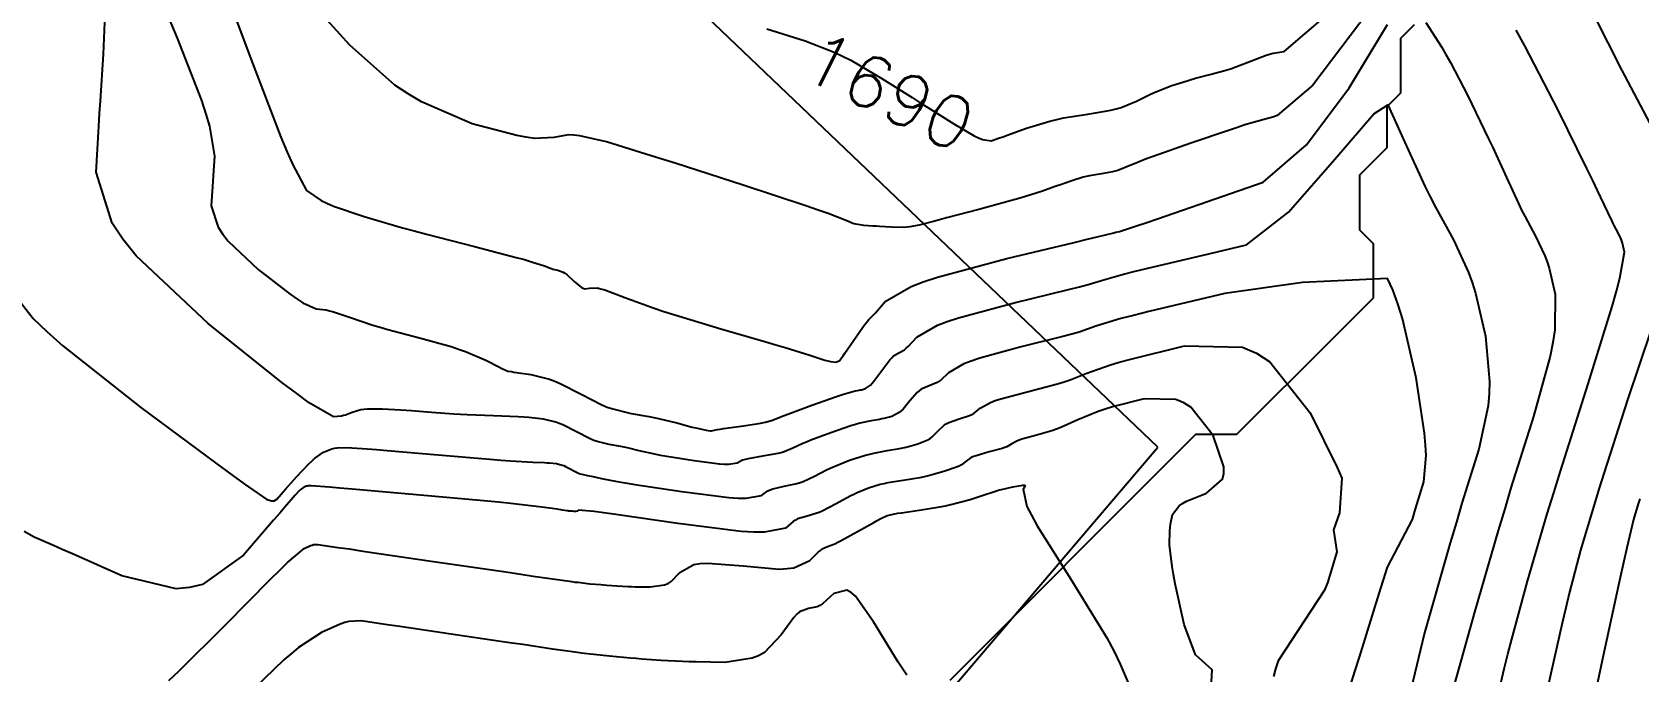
# Model space of a CAD drawing. Header units: metres. Extents: x 837117 to 838479, y 1189012 to 1191015.
# Drawn here: x 837900.8 to 838018.4, y 1190327.7 to 1190374.5 of the extents above; entities that cross this region are included whole.
import ezdxf

# ---------------------------------------------------------------- set-up
doc = ezdxf.new("R2010")
doc.units = ezdxf.units.M
doc.header["$LTSCALE"] = 0.3
for name, color, linetype in [('CORREDORVIA', 70, 'Continuous'), ('COTAS 10', 1, 'Continuous'), ('COTAS INT', 252, 'Continuous'), ('DRENAJE', 5, 'Continuous')]:
    doc.layers.add(name, color=color, linetype=linetype)
doc.styles.get("Standard").update_dxf_attribs({"font": 'simplex.shx'})

msp = doc.modelspace()

# ---------------------------------------------------------------- linework, layer by layer
at = {"layer": 'CORREDORVIA'}
msp.add_lwpolyline([(837910.68, 1191000.96), (838157.03, 1190996.19), (838237.17, 1190821.34), (838237, 1190602.88), (838240.03, 1190437.2), (838223.54, 1190366.27), (838212.2, 1190288.92), (838221.4, 1189997.88), (837954.54, 1189509.17), (837751.16, 1189231.38), (837593.19, 1189234.4), (837744.49, 1189686.61), (837750.28, 1189933.97), (837723.62, 1190051.52), (837726.09, 1190134.48), (837885.38, 1190229.43), (837983.18, 1190344.12), (837817.55, 1190502.19), (837798.03, 1190660.17), (837963.57, 1190795.98)], close=True, dxfattribs=at)
at = {"layer": 'COTAS 10'}
for points in [[(837954.57, 1190374.74), (837957.36, 1190373.87), (837959.48, 1190373.04), (837960.09, 1190372.75), (837960.7, 1190372.44), (837962.98, 1190371.12), (837965.21, 1190369.71), (837965.79, 1190369.34), (837966.35, 1190368.99), (837968.24, 1190367.8), (837969.74, 1190366.92), (837970.06, 1190366.77), (837970.34, 1190366.65), (837970.83, 1190366.56), (837970.98, 1190366.54), (837971.6, 1190366.76), (837971.86, 1190366.85), (837972.16, 1190366.96), (837973.58, 1190367.47), (837975.29, 1190367.99), (837975.78, 1190368.11), (837976.27, 1190368.22), (837978.07, 1190368.51), (837979.74, 1190368.78), (837980.14, 1190368.88), (837980.51, 1190368.99), (837981.63, 1190369.45), (837982.6, 1190369.94), (837982.88, 1190370.07), (837983.16, 1190370.19), (837984.22, 1190370.59), (837985.33, 1190370.95), (837985.63, 1190371.04), (837985.95, 1190371.13), (837987.09, 1190371.43), (837988.25, 1190371.75), (837988.57, 1190371.85), (837988.89, 1190371.96), (837990.04, 1190372.41), (837991.11, 1190372.82), (837991.37, 1190372.9), (837991.62, 1190372.96), (837992.43, 1190373.09), (838000.35, 1190379.88)], [(838015.14, 1190375.69), (838017.14, 1190371.74), (838019.17, 1190367.86)], [(837898.7, 1190356.29), (837900.85, 1190353.55), (837901.85, 1190352.59), (837903.03, 1190351.55), (837908.72, 1190347.03), (837914.29, 1190342.91), (837915.39, 1190342.1), (837916.3, 1190341.45), (837917.96, 1190340.3), (837918.32, 1190340.19), (837918.4, 1190340.19), (837918.48, 1190340.2), (837918.69, 1190340.31), (837919.01, 1190340.68), (837919.15, 1190340.85), (837919.32, 1190341.04), (837920.13, 1190341.96), (837921.03, 1190342.9), (837921.24, 1190343.11), (837921.45, 1190343.29), (837922.11, 1190343.75), (837922.72, 1190344), (837922.91, 1190344.04), (837923.1, 1190344.07), (837923.82, 1190344.1), (837925.31, 1190344), (837925.98, 1190343.95), (837926.76, 1190343.88), (837930.5, 1190343.56), (837934.28, 1190343.24), (837935.09, 1190343.18), (837935.79, 1190343.13), (837937.43, 1190343.03), (837938.28, 1190343), (837938.47, 1190342.98), (837938.65, 1190342.97), (837939.16, 1190342.92), (837939.58, 1190342.81), (837939.7, 1190342.77), (837939.83, 1190342.72), (837940.77, 1190342.23), (837940.89, 1190342.18), (837941.01, 1190342.14), (837941.43, 1190342.04), (837941.83, 1190341.97), (837941.94, 1190341.95), (837942.05, 1190341.92), (837942.46, 1190341.82), (837943.61, 1190341.61), (837944.19, 1190341.51), (837944.89, 1190341.4), (837948.34, 1190340.87), (837951.78, 1190340.44), (837952.47, 1190340.39), (837953.04, 1190340.38), (837954.16, 1190340.58), (837954.64, 1190340.93), (837954.81, 1190341.01), (837955.01, 1190341.08), (837955.84, 1190341.26), (837956.76, 1190341.46), (837957, 1190341.53), (837957.23, 1190341.62), (837958.05, 1190342.01), (837958.92, 1190342.46), (837959.19, 1190342.58), (837959.48, 1190342.71), (837960.62, 1190343.16), (837961.79, 1190343.54), (837962.09, 1190343.62), (837962.39, 1190343.69), (837963.37, 1190343.88), (837964.28, 1190344.02), (837964.52, 1190344.07), (837964.76, 1190344.12), (837965.61, 1190344.36), (837966.34, 1190344.66), (837966.51, 1190344.76), (837966.67, 1190344.87), (837967.1, 1190345.31), (837967.54, 1190345.74), (837967.7, 1190345.84), (837967.88, 1190345.93), (837968.64, 1190346.19), (837969.4, 1190346.44), (837969.58, 1190346.52), (837969.73, 1190346.6), (837970.18, 1190346.97), (837970.93, 1190347.4), (837971.28, 1190347.53), (837971.69, 1190347.67), (837973.71, 1190348.21), (837975.83, 1190348.77), (837976.32, 1190348.91), (837976.76, 1190349.06), (837977.98, 1190349.54), (837979.65, 1190350.13), (837980.36, 1190350.34), (837981.2, 1190350.56), (837985.13, 1190351.53), (837989.38, 1190351.44), (837990.41, 1190351), (837991.38, 1190350.38), (837994.34, 1190346.63), (837996.32, 1190342.64), (837996.66, 1190341.86), (837996.48, 1190339.31), (837996.05, 1190338.07), (837996.3, 1190336.46), (837995.78, 1190334.75), (837995.6, 1190334.19), (837995.39, 1190333.66), (837992, 1190328.48), (837991.81, 1190327.9), (837991.65, 1190327.33)], [(838019.3, 1190352.74), (838017.56, 1190347.59), (838015.86, 1190342.28), (838015.48, 1190341.04), (838015.12, 1190339.9), (838014.13, 1190336.58), (838013.3, 1190333.42), (838013.05, 1190332.37), (838012.78, 1190331.25), (838011.74, 1190326.58)]]:
    msp.add_lwpolyline(points, dxfattribs=at)
at = {"layer": 'COTAS INT'}
for points in [[(837909.59, 1190378.36), (837911.4, 1190374.05), (837913.17, 1190369.49), (837913.5, 1190368.49), (837913.76, 1190367.61), (837914.12, 1190365.42), (837914.02, 1190363.99), (837913.99, 1190363.59), (837913.97, 1190363.2), (837913.89, 1190361.79), (837914.38, 1190360.22), (837914.71, 1190359.73), (837915.12, 1190359.21), (837917.33, 1190357.13), (837919.66, 1190355.32), (837920.16, 1190354.98), (837920.58, 1190354.7), (837921.57, 1190354.26), (837922.29, 1190354.17), (837922.55, 1190354.1), (837922.83, 1190354.02), (837924.08, 1190353.61), (837925.71, 1190353.06), (837926.24, 1190352.9), (837926.81, 1190352.74), (837929.14, 1190352.12), (837931.44, 1190351.48), (837931.99, 1190351.3), (837932.49, 1190351.12), (837933.98, 1190350.49), (837934.98, 1190349.98), (837935.17, 1190349.89), (837935.33, 1190349.81), (837935.59, 1190349.68), (837935.87, 1190349.65), (837936.03, 1190349.62), (837936.23, 1190349.59), (837937.28, 1190349.44), (837938.64, 1190349.1), (837939.03, 1190348.96), (837939.43, 1190348.79), (837940.96, 1190348), (837942.48, 1190347.22), (837942.88, 1190347.06), (837943.28, 1190346.92), (837944.62, 1190346.59), (837945.92, 1190346.37), (837946.28, 1190346.3), (837946.64, 1190346.22), (837947.96, 1190345.9), (837949.1, 1190345.59), (837949.35, 1190345.53), (837949.57, 1190345.48), (837950.12, 1190345.36), (837950.41, 1190345.33), (837950.46, 1190345.32), (837950.51, 1190345.32), (837950.61, 1190345.34), (837950.94, 1190345.41), (837951.14, 1190345.44), (837951.39, 1190345.48), (837952.67, 1190345.67), (837953.97, 1190345.86), (837954.23, 1190345.91), (837954.45, 1190345.95), (837954.9, 1190346.07), (837955.46, 1190346.3), (837955.75, 1190346.42), (837956.1, 1190346.55), (837957.86, 1190347.2), (837959.66, 1190347.83), (837960.03, 1190347.96), (837960.34, 1190348.06), (837961.02, 1190348.25), (837961.33, 1190348.3), (837961.41, 1190348.31), (837961.49, 1190348.33), (837961.78, 1190348.41), (837962.14, 1190348.67), (837962.26, 1190348.8), (837962.4, 1190348.96), (837962.98, 1190349.73), (837963.57, 1190350.51), (837963.71, 1190350.67), (837963.84, 1190350.8), (837964.23, 1190351.04), (837964.63, 1190351.26), (837964.77, 1190351.38), (837964.92, 1190351.51), (837965.54, 1190352.18), (837967.06, 1190353.06), (837967.76, 1190353.33), (837968.6, 1190353.6), (837972.66, 1190354.7), (837976.65, 1190355.67), (837977.44, 1190355.86), (837978.09, 1190356.03), (837979.3, 1190356.39), (837980.68, 1190356.78), (837981.44, 1190356.97), (837982.35, 1190357.19), (837987.01, 1190358.3), (837989.68, 1190358.94), (837992.74, 1190361.32), (837996.15, 1190365.21), (837998.99, 1190368.52), (838000.02, 1190369.19)], [(837914.88, 1190377.64), (837916.9, 1190372.23), (837918.99, 1190366.81), (837919.44, 1190365.71), (837919.85, 1190364.79), (837920.87, 1190362.92), (837921.93, 1190362.19), (837922.35, 1190361.98), (837922.84, 1190361.77), (837925.07, 1190361), (837927.89, 1190360.19), (837928.75, 1190359.95), (837929.65, 1190359.71), (837933.15, 1190358.8), (837936.22, 1190358.01), (837936.83, 1190357.85), (837937.34, 1190357.7), (837938.35, 1190357.38), (837938.7, 1190357.23), (837938.79, 1190357.19), (837938.89, 1190357.16), (837939.25, 1190357.09), (837939.65, 1190356.93), (837939.78, 1190356.85), (837939.92, 1190356.75), (837940.46, 1190356.26), (837940.98, 1190355.82), (837941.11, 1190355.75), (837941.22, 1190355.71), (837941.57, 1190355.75), (837942.13, 1190355.78), (837942.39, 1190355.72), (837942.69, 1190355.63), (837944.16, 1190355.09), (837946.3, 1190354.3), (837947.03, 1190354.05), (837947.83, 1190353.8), (837951.2, 1190352.79), (837954.49, 1190351.84), (837955.23, 1190351.62), (837955.9, 1190351.42), (837957.7, 1190350.85), (837958.8, 1190350.5), (837959.02, 1190350.44), (837959.21, 1190350.39), (837959.61, 1190350.35), (837959.78, 1190350.41), (837959.8, 1190350.42), (837959.84, 1190350.43), (837959.85, 1190350.44), (837959.85, 1190350.44), (837959.86, 1190350.44), (837959.87, 1190350.44), (837960.03, 1190350.67), (837960.14, 1190350.82), (837960.26, 1190351), (837960.92, 1190351.95), (837961.59, 1190352.9), (837961.72, 1190353.08), (837961.83, 1190353.23), (837962.03, 1190353.47), (837962.25, 1190353.68), (837962.37, 1190353.81), (837962.51, 1190353.96), (837963.22, 1190354.78), (837965.12, 1190355.89), (837966.01, 1190356.22), (837967.05, 1190356.57), (837972.14, 1190357.94), (837977.06, 1190359.11), (837978, 1190359.34), (837978.75, 1190359.52), (837979.96, 1190359.81), (837980.04, 1190359.83), (837980.12, 1190359.85), (837980.37, 1190359.91), (837981.62, 1190360.32), (837982.31, 1190360.55), (837983.15, 1190360.84), (837987.39, 1190362.3), (837990.9, 1190363.51), (837994.06, 1190366.25), (837997.19, 1190370.42), (838000, 1190375.07)], [(838000, 1190377.87), (837994.54, 1190370.61), (837991.91, 1190368.39), (837991.68, 1190368.31), (837990.87, 1190368.09), (837989.56, 1190367.71), (837989.03, 1190367.53), (837988.42, 1190367.33), (837985.6, 1190366.37), (837982.85, 1190365.41), (837982.29, 1190365.2), (837981.81, 1190365.02), (837980.79, 1190364.59), (837980.25, 1190364.37), (837980.07, 1190364.32), (837979.87, 1190364.27), (837979.06, 1190364.13), (837978.19, 1190363.99), (837977.95, 1190363.94), (837977.71, 1190363.88), (837976.88, 1190363.63), (837976.06, 1190363.33), (837975.82, 1190363.25), (837975.59, 1190363.17), (837974.73, 1190362.86), (837973.49, 1190362.47), (837973.02, 1190362.33), (837972.48, 1190362.18), (837970.08, 1190361.52), (837967.71, 1190360.9), (837967.21, 1190360.76), (837966.77, 1190360.65), (837965.72, 1190360.37), (837965.03, 1190360.24), (837964.81, 1190360.22), (837964.59, 1190360.21), (837963.69, 1190360.23), (837962.8, 1190360.28), (837962.57, 1190360.3), (837962.35, 1190360.31), (837961.65, 1190360.36), (837961.08, 1190360.45), (837960.94, 1190360.48), (837960.81, 1190360.52), (837960.42, 1190360.7), (837959.06, 1190361.22), (837958.31, 1190361.48), (837957.41, 1190361.79), (837952.82, 1190363.3), (837947.86, 1190364.9), (837946.73, 1190365.26), (837945.69, 1190365.58), (837942.82, 1190366.47), (837940.88, 1190366.91), (837940.44, 1190366.96), (837940.05, 1190366.99), (837938.96, 1190366.8), (837937.55, 1190366.72), (837936.95, 1190366.81), (837936.26, 1190366.94), (837932.99, 1190367.8), (837929.27, 1190369.39), (837928.29, 1190369.98), (837927.33, 1190370.63), (837924.03, 1190373.55), (837921.43, 1190376.42)], [(837997.36, 1190326.92), (837997.63, 1190327.77), (837997.94, 1190328.75), (837999.38, 1190333.42), (838000, 1190335.35), (838001.83, 1190338.84), (838002.01, 1190339.45), (838002.18, 1190340.01), (838002.67, 1190341.59), (838002.82, 1190343.51), (838002.78, 1190344.28), (838002.7, 1190345.16), (838002.1, 1190349.19), (838001.09, 1190353.54), (838000.76, 1190354.62), (838000.4, 1190355.64), (838000, 1190356.48), (837993.77, 1190356.17), (837988.09, 1190355.38), (837982.52, 1190354.05), (837981.4, 1190353.77), (837980.47, 1190353.53), (837978.64, 1190352.97), (837977.42, 1190352.54), (837976.88, 1190352.39), (837976.24, 1190352.22), (837973.18, 1190351.46), (837970.15, 1190350.64), (837969.52, 1190350.43), (837968.99, 1190350.23), (837967.86, 1190349.57), (837967.33, 1190349.06), (837967.17, 1190348.95), (837967.02, 1190348.85), (837966.44, 1190348.62), (837965.86, 1190348.36), (837965.71, 1190348.25), (837965.56, 1190348.13), (837965.04, 1190347.52), (837964.53, 1190346.91), (837964.39, 1190346.78), (837964.24, 1190346.66), (837963.7, 1190346.38), (837963.13, 1190346.23), (837962.97, 1190346.19), (837962.8, 1190346.16), (837962.19, 1190346.06), (837961.36, 1190345.88), (837961.06, 1190345.79), (837960.72, 1190345.69), (837959.24, 1190345.18), (837957.79, 1190344.63), (837957.47, 1190344.5), (837957.19, 1190344.38), (837956.47, 1190344.04), (837955.84, 1190343.79), (837955.61, 1190343.72), (837955.36, 1190343.66), (837954.25, 1190343.47), (837953.2, 1190343.28), (837952.98, 1190343.23), (837952.79, 1190343.17), (837952.38, 1190342.96), (837951.78, 1190342.85), (837951.47, 1190342.86), (837951.09, 1190342.88), (837949.23, 1190343.12), (837947.23, 1190343.44), (837946.77, 1190343.52), (837946.36, 1190343.6), (837945.21, 1190343.86), (837944.35, 1190344.07), (837944.11, 1190344.12), (837943.87, 1190344.17), (837943.02, 1190344.31), (837942.14, 1190344.53), (837941.89, 1190344.62), (837941.62, 1190344.73), (837940.63, 1190345.24), (837939.63, 1190345.75), (837939.36, 1190345.86), (837939.11, 1190345.96), (837938.22, 1190346.18), (837937.14, 1190346.29), (837936.76, 1190346.32), (837936.35, 1190346.34), (837934.56, 1190346.41), (837932.63, 1190346.49), (837932.13, 1190346.51), (837931.65, 1190346.54), (837930.02, 1190346.66), (837928.54, 1190346.78), (837928.15, 1190346.81), (837927.76, 1190346.83), (837926.43, 1190346.91), (837925.31, 1190346.9), (837925.06, 1190346.88), (837924.83, 1190346.85), (837924.2, 1190346.67), (837923.71, 1190346.47), (837923.56, 1190346.43), (837923.41, 1190346.4), (837922.83, 1190346.34), (837921.05, 1190347.38), (837920.14, 1190348.04), (837919.06, 1190348.86), (837913.65, 1190353.17), (837908.4, 1190358.12), (837907.41, 1190359.36), (837906.62, 1190360.53), (837905.47, 1190364.26), (837905.65, 1190367.61), (837905.71, 1190368.54), (837905.77, 1190369.48), (837906, 1190372.88), (837906.12, 1190375.82)], [(838002.81, 1190375.22), (838003.95, 1190373.43), (838004.28, 1190372.87), (838004.61, 1190372.27), (838005.87, 1190369.85), (838007.08, 1190367.35), (838007.4, 1190366.69), (838007.7, 1190366.05), (838008.7, 1190363.87), (838009.59, 1190361.95), (838009.82, 1190361.47), (838010.05, 1190361.02), (838010.84, 1190359.58), (838011.52, 1190358.14), (838011.68, 1190357.69), (838011.83, 1190357.22), (838012.27, 1190355.33), (838012.25, 1190352.72), (838012.11, 1190351.79), (838011.91, 1190350.78), (838010.68, 1190346.37), (838009.04, 1190341.14), (838008.58, 1190339.6), (838008.11, 1190338.03), (838006.37, 1190332.05), (838004.87, 1190326.73)], [(838007.7, 1190324.31), (838008.53, 1190327.9), (838008.8, 1190328.97), (838009.09, 1190330.07), (838010.25, 1190334.31), (838011.7, 1190339.24), (838012.17, 1190340.77), (838012.67, 1190342.37), (838014.69, 1190348.76), (838016.45, 1190354.41), (838016.77, 1190355.55), (838017.02, 1190356.5), (838017.36, 1190358.4), (838017.21, 1190359.05), (838017.15, 1190359.21), (838017.1, 1190359.36), (838016.87, 1190359.85), (838016.6, 1190360.35), (838016.52, 1190360.5), (838016.44, 1190360.67), (838016.13, 1190361.32), (838015.38, 1190362.9), (838015.02, 1190363.65), (838014.59, 1190364.52), (838012.49, 1190368.8), (838010.06, 1190373.5), (838009.43, 1190374.64)], [(838000, 1190369.23), (838000.02, 1190369.19), (838001.26, 1190366.42), (838002.74, 1190363.24), (838003.13, 1190362.44), (838003.51, 1190361.69), (838004.82, 1190359.3), (838005.94, 1190356.92), (838006.21, 1190356.18), (838006.45, 1190355.39), (838007.18, 1190352.26), (838007.47, 1190348.94), (838007.44, 1190348.04), (838007.36, 1190347.14), (838006.68, 1190343.98), (838005.45, 1190340.02), (838005.04, 1190338.63), (838004.59, 1190337.11), (838002.7, 1190330.54), (838000, 1190319.23)], [(837987.1, 1190326.52), (837987.17, 1190327.82), (837985.94, 1190328.92), (837985.12, 1190331.15), (837984.46, 1190334.13), (837984.33, 1190334.8), (837984.23, 1190335.39), (837984.05, 1190336.97), (837984.07, 1190337.99), (837984.09, 1190338.24), (837984.11, 1190338.48), (837984.26, 1190339.2), (837984.75, 1190339.82), (837984.99, 1190339.99), (837985.29, 1190340.16), (837986.76, 1190340.76), (837987.91, 1190341.77), (837988.01, 1190342.2), (837988.02, 1190342.68), (837987.24, 1190344.98), (837985.61, 1190347.04), (837985.08, 1190347.38), (837984.51, 1190347.62), (837982.18, 1190347.67), (837979.87, 1190347.07), (837979.32, 1190346.9), (837978.82, 1190346.73), (837977.32, 1190346.12), (837976.09, 1190345.57), (837975.76, 1190345.44), (837975.42, 1190345.32), (837974.23, 1190344.97), (837973.24, 1190344.71), (837973.04, 1190344.64), (837972.87, 1190344.57), (837972.5, 1190344.36), (837972.14, 1190344.15), (837971.98, 1190344.09), (837971.78, 1190344.02), (837970.84, 1190343.77), (837969.89, 1190343.5), (837969.7, 1190343.43), (837969.53, 1190343.36), (837969.16, 1190343.1), (837968.8, 1190342.82), (837968.64, 1190342.74), (837968.45, 1190342.66), (837967.53, 1190342.33), (837966.4, 1190342.02), (837966.08, 1190341.95), (837965.75, 1190341.88), (837964.55, 1190341.69), (837963.41, 1190341.51), (837963.12, 1190341.45), (837962.86, 1190341.39), (837962, 1190341.13), (837961.17, 1190340.79), (837960.92, 1190340.67), (837960.66, 1190340.54), (837959.63, 1190339.98), (837958.62, 1190339.45), (837958.38, 1190339.35), (837958.15, 1190339.26), (837957.43, 1190339.06), (837956.81, 1190338.88), (837956.65, 1190338.79), (837956.49, 1190338.69), (837955.93, 1190338.2), (837954.4, 1190337.89), (837953.62, 1190337.91), (837952.68, 1190337.96), (837948.04, 1190338.53), (837943.5, 1190339.2), (837942.63, 1190339.32), (837941.92, 1190339.42), (837940.78, 1190339.52), (837940.72, 1190339.46), (837940.7, 1190339.44), (837940.67, 1190339.44), (837940.57, 1190339.42), (837940.47, 1190339.42), (837940.44, 1190339.42), (837940.42, 1190339.42), (837940.34, 1190339.43), (837940.27, 1190339.43), (837940.25, 1190339.43), (837940.23, 1190339.44), (837940.15, 1190339.44), (837940.07, 1190339.45), (837940.05, 1190339.45), (837940.03, 1190339.46), (837939.94, 1190339.47), (837939.61, 1190339.52), (837939.2, 1190339.58), (837938.08, 1190339.74), (837935.83, 1190340), (837934.91, 1190340.1), (837933.85, 1190340.2), (837928.92, 1190340.64), (837924.21, 1190341.05), (837923.29, 1190341.13), (837922.54, 1190341.2), (837921.21, 1190341.3), (837920.98, 1190341.29), (837920.92, 1190341.28), (837920.86, 1190341.27), (837920.67, 1190341.19), (837920.46, 1190341.04), (837920.4, 1190340.99), (837920.33, 1190340.92), (837920.04, 1190340.62), (837919.27, 1190339.73), (837918.9, 1190339.29), (837918.45, 1190338.77), (837916.24, 1190336.21), (837913.24, 1190334.08), (837912.3, 1190333.84), (837911.31, 1190333.76), (837907.33, 1190334.7), (837903.73, 1190336.31), (837902.98, 1190336.64), (837902.33, 1190336.92), (837900.92, 1190337.54), (837900.2, 1190337.94)], [(837910.78, 1190327.04), (837911.52, 1190327.72), (837914.92, 1190331.11), (837918.22, 1190334.47), (837918.9, 1190335.13), (837919.47, 1190335.68), (837920.68, 1190336.71), (837921.16, 1190336.92), (837921.28, 1190336.96), (837921.38, 1190336.99), (837921.7, 1190337.01), (837923.15, 1190336.79), (837923.98, 1190336.67), (837924.99, 1190336.52), (837930.16, 1190335.76), (837935.45, 1190334.99), (837936.54, 1190334.83), (837937.46, 1190334.69), (837939.41, 1190334.41), (837940.28, 1190334.28), (837940.51, 1190334.25), (837940.75, 1190334.23), (837941.59, 1190334.13), (837942.4, 1190334.06), (837942.62, 1190334.04), (837942.84, 1190334.02), (837943.58, 1190333.97), (837944.4, 1190333.93), (837944.66, 1190333.92), (837944.93, 1190333.91), (837946.03, 1190333.89), (837947.08, 1190334.05), (837947.33, 1190334.15), (837947.56, 1190334.28), (837948.2, 1190334.96), (837949.22, 1190335.54), (837949.69, 1190335.61), (837950.23, 1190335.64), (837952.83, 1190335.43), (837955.47, 1190335.2), (837956.04, 1190335.23), (837956.53, 1190335.29), (837957.71, 1190335.82), (837958.34, 1190336.45), (837958.48, 1190336.57), (837958.62, 1190336.67), (837959.01, 1190336.86), (837959.54, 1190337.05), (837959.76, 1190337.16), (837960.01, 1190337.29), (837961.2, 1190337.95), (837962.39, 1190338.61), (837962.64, 1190338.75), (837962.86, 1190338.87), (837963.38, 1190339.11), (837963.92, 1190339.24), (837964.16, 1190339.28), (837964.43, 1190339.32), (837965.72, 1190339.5), (837967.23, 1190339.75), (837967.63, 1190339.83), (837968.03, 1190339.92), (837969.44, 1190340.3), (837970.55, 1190340.65), (837970.77, 1190340.72), (837970.94, 1190340.78), (837971.22, 1190340.88), (837971.44, 1190340.95), (837971.57, 1190340.99), (837971.73, 1190341.03), (837972.57, 1190341.23), (837973.31, 1190341.35), (837973.42, 1190341.34), (837973.48, 1190341.31), (837973.33, 1190341.04), (837973.6, 1190339.79), (837973.93, 1190339.14), (837974.36, 1190338.36), (837976.82, 1190334.45), (837979.45, 1190330.17), (837979.98, 1190329.16), (837980.44, 1190328.23), (837981.92, 1190324.77)], [(838018.47, 1190340.35), (838018.35, 1190339.97), (838018.02, 1190338.84), (838017.52, 1190336.76), (838017.3, 1190335.77), (838017.03, 1190334.59), (838015.78, 1190328.84), (838014.55, 1190323)], [(837964.81, 1190327.44), (837964.17, 1190328.39), (837962.36, 1190331.34), (837961.05, 1190333.21), (837960.73, 1190333.49), (837960.42, 1190333.66), (837959.46, 1190333.41), (837958.65, 1190332.67), (837958.45, 1190332.54), (837958.25, 1190332.44), (837957.62, 1190332.32), (837956.96, 1190332.08), (837956.75, 1190331.9), (837956.53, 1190331.66), (837955.62, 1190330.39), (837954.39, 1190329.1), (837953.96, 1190328.86), (837953.49, 1190328.67), (837951.48, 1190328.37), (837949.39, 1190328.4), (837948.88, 1190328.42), (837948.38, 1190328.43), (837946.83, 1190328.51), (837945.4, 1190328.61), (837944.99, 1190328.65), (837944.58, 1190328.68), (837943.03, 1190328.82), (837941.43, 1190329), (837940.98, 1190329.05), (837940.53, 1190329.11), (837938.87, 1190329.34), (837936.69, 1190329.67), (837935.91, 1190329.78), (837935.05, 1190329.91), (837931.29, 1190330.46), (837927.7, 1190330.99), (837926.95, 1190331.1), (837926.31, 1190331.19), (837924.87, 1190331.42), (837923.96, 1190331.36), (837923.66, 1190331.28), (837923.33, 1190331.17), (837921.95, 1190330.56), (837920.27, 1190329.45), (837919.75, 1190329.03), (837919.2, 1190328.56), (837917.04, 1190326.48)]]:
    msp.add_lwpolyline(points, dxfattribs=at)
at = {"layer": 'DRENAJE'}
msp.add_polyline3d([(838001.95, 1190375.03, 0), (838000.95, 1190374.03, 0), (838000.95, 1190373.03, 0), (838000.95, 1190372.03, 0), (838000.95, 1190371.03, 0), (838000.95, 1190370.03, 0), (837999.95, 1190369.03, 0), (837999.95, 1190368.03, 0), (837999.95, 1190367.03, 0), (837999.95, 1190366.03, 0), (837998.95, 1190365.03, 0), (837997.95, 1190364.03, 0), (837997.95, 1190363.03, 0), (837997.95, 1190362.03, 0), (837997.95, 1190361.03, 0), (837997.95, 1190360.03, 0), (837998.95, 1190359.03, 0), (837998.95, 1190358.03, 0), (837998.95, 1190357.03, 0), (837998.95, 1190356.03, 0), (837998.95, 1190355.03, 0), (837997.95, 1190354.03, 0), (837996.95, 1190353.03, 0), (837995.95, 1190352.03, 0), (837994.95, 1190351.03, 0), (837993.95, 1190350.03, 0), (837992.95, 1190349.03, 0), (837991.95, 1190348.04, 0), (837990.95, 1190347.04, 0), (837989.95, 1190346.04, 0), (837988.95, 1190345.04, 0), (837987.95, 1190345.04, 0), (837986.95, 1190345.04, 0), (837985.95, 1190345.04, 0), (837984.95, 1190344.04, 0), (837983.95, 1190343.04, 0), (837982.95, 1190342.04, 0), (837981.95, 1190341.04, 0), (837980.95, 1190340.04, 0), (837979.95, 1190339.04, 0), (837978.95, 1190338.04, 0), (837977.95, 1190337.04, 0), (837976.95, 1190336.04, 0), (837975.95, 1190335.04, 0), (837974.96, 1190334.04, 0), (837973.96, 1190333.04, 0), (837972.96, 1190332.04, 0), (837971.96, 1190331.04, 0), (837970.96, 1190330.04, 0), (837969.96, 1190329.04, 0), (837968.96, 1190328.04, 0), (837967.96, 1190327.04, 0)], dxfattribs=at)

# ---------------------------------------------------------------- texts
at = {"layer": 'COTAS 10', "insert": (837956.82, 1190371.36), "char_height": 3.8, "attachment_point": 7, "rotation": 333.718}
msp.add_mtext('1690', dxfattribs=at)

doc.saveas('drawing.dxf')
